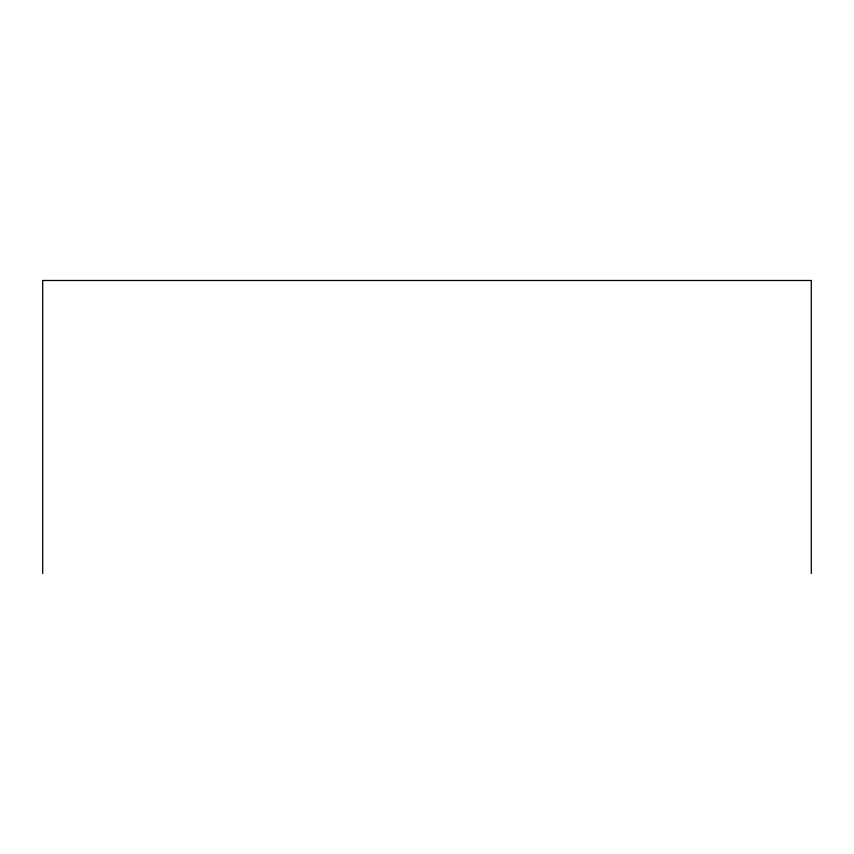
<?xml version="1.0" encoding="UTF-8"?>
<svg xmlns="http://www.w3.org/2000/svg" width="854" height="854" viewBox="0 0 854 854"><rect width="100%" height="100%" fill="white"/><g stroke="black" fill="none" stroke-linecap="round" stroke-linejoin="round"><path stroke-width="1.28" d="M811.3 573.514L811.3 280.486L42.7 280.486L42.7 573.514"/></g></svg>
